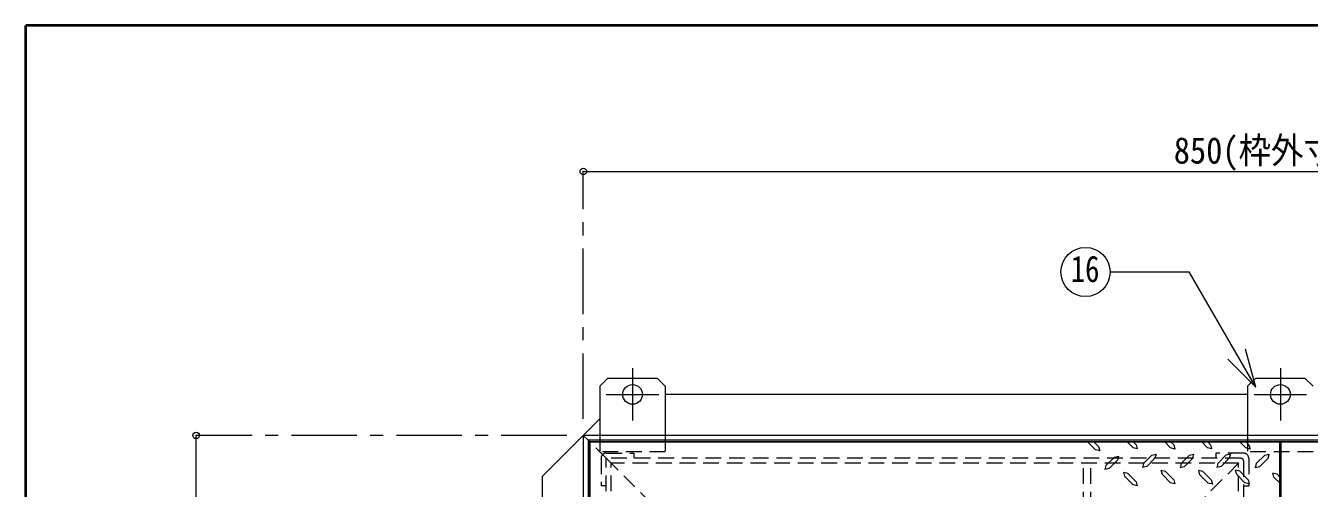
# Model space of a CAD drawing. Units: millimetres at full size, sheet at 1:8; details may follow other scales. Extents: x -1701 to 1539, y -1061 to 1187.
# Drawn here: x -1701 to -918, y 905 to 1187 of the extents above; entities that cross this region are included whole.
import ezdxf
from ezdxf.enums import TextEntityAlignment as Align

# ---------------------------------------------------------------- set-up
doc = ezdxf.new("R2010")
doc.units = ezdxf.units.MM
doc.header["$LTSCALE"] = 8
doc.header["$PDMODE"] = 32
doc.header["$PDSIZE"] = 4
doc.linetypes.add('CHAIN1', pattern=[8, 5, -1, 1, -1])
doc.linetypes.add('DASHED1', pattern=[1.8, 1.2, -0.6])
doc.layers.add('0-0_ﾚｲﾔ1', color=4, linetype='Continuous', lineweight=9)
doc.styles.add('ＭＳ ゴシック', font='')
doc.styles.get('ＭＳ ゴシック').set_extended_font_data('MS Gothic')

msp = doc.modelspace()

# ---------------------------------------------------------------- linework, layer by layer
at = {"layer": '0-0_ﾚｲﾔ1', "color": 1, "lineweight": 40}
for p, q in [((-1700.972, -1060.763), (-1700.972, 1187.237)), ((1539.028, 1187.237), (-1700.972, 1187.237)), ((-935.972, 687.237), (-935.972, 933.237))]:
    msp.add_line(p, q, dxfattribs=at)
at = {"layer": '0-0_ﾚｲﾔ1'}
for p, q in [((-1360.972, 1098.237), (-510.972, 1098.237)), ((-1345.972, 972.237), (-1350.972, 967.237)), ((-1345.972, 972.237), (-1315.972, 972.237)), ((-1310.972, 967.237), (-1315.972, 972.237)), ((-950.972, 972.237), (-955.972, 967.237)), ((-950.972, 972.237), (-920.972, 972.237)), ((-915.972, 967.237), (-920.972, 972.237)), ((-1350.972, 967.237), (-1350.972, 937.237)), ((-1310.972, 967.237), (-1310.972, 937.237)), ((-955.972, 967.237), (-955.972, 937.237)), ((-955.972, 962.237), (-1310.972, 962.237)), ((-1385.972, 912.237), (-1350.972, 947.237)), ((-1596.972, 687.237), (-1596.972, 937.237)), ((-1357.972, 934.237), (-1356.972, 933.237)), ((-1053.53, 933.237), (-1048.673, 928.496)), ((-1029.388, 933.237), (-1025.772, 929.621)), ((-1025.691, 933.237), (-1023.923, 931.469)), ((-1023.923, 931.469), (-1023.2, 928.978)), ((-1006.486, 933.237), (-1002.87, 929.621)), ((-1002.709, 933.237), (-1000.941, 931.469)), ((-1000.941, 931.469), (-1000.298, 928.897)), ((-983.85, 933.237), (-980.45, 929.701)), ((-980.209, 933.237), (-978.522, 931.549)), ((-978.522, 931.549), (-977.879, 929.058)), ((-960.602, 933.237), (-956.986, 929.621)), ((-956.906, 933.237), (-955.138, 931.469)), ((-955.138, 931.469), (-954.414, 928.897)), ((-1023.2, 928.978), (-1025.772, 929.621)), ((-1000.298, 928.897), (-1002.87, 929.621)), ((-977.879, 929.058), (-980.45, 929.701)), ((-954.414, 928.897), (-956.986, 929.621)), ((-1042.325, 918.853), (-1042.968, 916.362)), ((-1040.397, 917.005), (-1042.968, 916.362)), ((-1040.397, 917.005), (-1035.334, 922.067)), ((-1019.423, 920.058), (-1020.066, 917.567)), ((-1017.495, 918.21), (-1020.066, 917.567)), ((-1017.495, 918.21), (-1012.432, 923.272)), ((-1007.932, 913.308), (-1008.575, 915.88)), ((-1006.084, 915.237), (-1008.575, 915.88)), ((-996.522, 919.978), (-997.164, 917.487)), ((-994.593, 918.13), (-997.164, 917.487)), ((-994.593, 918.13), (-989.531, 923.192)), ((-985.031, 913.228), (-985.673, 915.799)), ((-983.182, 915.156), (-985.673, 915.799)), ((-974.102, 920.138), (-974.745, 917.647)), ((-972.173, 918.29), (-974.745, 917.647)), ((-972.173, 918.29), (-967.111, 923.353)), ((-962.611, 913.388), (-963.254, 915.96)), ((-960.763, 915.317), (-963.254, 915.96)), ((-950.638, 919.978), (-951.281, 917.487)), ((-948.709, 918.13), (-951.281, 917.487)), ((-948.709, 918.13), (-943.647, 923.192)), ((-1385.972, 912.237), (-1385.972, 687.237)), ((-1030.834, 912.103), (-1031.477, 914.674)), ((-1028.986, 914.031), (-1031.477, 914.674)), ((-1030.834, 912.103), (-1025.772, 907.04)), ((-1028.986, 914.031), (-1023.923, 908.888)), ((-1023.923, 908.888), (-1023.2, 906.397)), ((-1007.932, 913.308), (-1002.87, 908.246)), ((-1006.084, 915.237), (-1001.022, 910.094)), ((-1000.298, 907.603), (-1002.87, 908.246)), ((-1001.022, 910.094), (-1000.298, 907.603)), ((-985.031, 913.228), (-979.968, 908.165)), ((-983.182, 915.156), (-978.12, 910.013)), ((-977.397, 907.522), (-979.968, 908.165)), ((-978.12, 910.013), (-977.397, 907.522)), ((-962.611, 913.388), (-957.548, 908.326)), ((-960.763, 915.317), (-955.7, 910.174)), ((-954.977, 907.683), (-957.548, 908.326)), ((-955.7, 910.174), (-954.977, 907.683)), ((-938.022, 913.63), (-940.593, 914.272)), ((-939.87, 911.701), (-940.593, 914.272)), ((-939.87, 911.701), (-935.972, 907.804)), ((-938.022, 913.63), (-935.972, 911.288)), ((-1023.2, 906.397), (-1025.772, 907.04))]:
    msp.add_line(p, q, dxfattribs=at)
at = {"layer": '0-0_ﾚｲﾔ1', "linetype": 'CHAIN1'}
for p, q in [((-1360.972, 947.237), (-1360.972, 1098.237)), ((-1330.972, 978.237), (-1330.972, 946.237)), ((-935.972, 978.237), (-935.972, 946.237)), ((-1346.972, 962.237), (-1314.972, 962.237)), ((-951.972, 962.237), (-919.972, 962.237)), ((-1370.972, 937.237), (-1596.972, 937.237))]:
    msp.add_line(p, q, dxfattribs=at)
at = {"layer": '0-0_ﾚｲﾔ1', "color": 7, "lineweight": 18}
for p, q in [((-1039.808, 1036.928), (-991.555, 1036.928)), ((-950.988, 966.665), (-991.555, 1036.928)), ((-950.988, 966.665), (-957.2, 989.847)), ((-950.988, 966.665), (-967.959, 983.635)), ((-1357.972, 934.237), (-1360.972, 937.237)), ((-510.972, 937.237), (-1360.972, 937.237)), ((-1360.972, 937.237), (-1360.972, 687.237)), ((-513.972, 934.237), (-1357.972, 934.237)), ((-1357.972, 934.237), (-1357.972, 687.237))]:
    msp.add_line(p, q, dxfattribs=at)
at = {"layer": '0-0_ﾚｲﾔ1', "linetype": 'DASHED1'}
for p, q in [((-1346.504, 922.768), (-1356.972, 933.237)), ((-1350.972, 937.237), (-1350.972, 927.237)), ((-1310.972, 937.237), (-1310.972, 927.237)), ((-955.972, 937.237), (-955.972, 927.237)), ((-1310.972, 927.237), (-1350.972, 927.237)), ((-975.272, 926.437), (-975.272, 923.237)), ((-958.472, 926.437), (-975.272, 926.437)), ((-915.972, 927.237), (-955.972, 927.237)), ((-1350.172, 923.237), (-1350.172, 906.437)), ((-961.472, 920.237), (-1343.972, 920.237)), ((-1343.972, 687.237), (-1343.972, 920.237)), ((-1055.972, 893.237), (-1055.972, 920.237)), ((-1051.472, 893.237), (-1051.472, 920.237)), ((-961.472, 687.237), (-961.472, 920.237)), ((-955.272, 923.237), (-955.272, 906.437)), ((-1346.972, 906.437), (-1350.172, 906.437)), ((-958.472, 906.437), (-955.272, 906.437))]:
    msp.add_line(p, q, dxfattribs=at)
at = {"layer": '0-0_ﾚｲﾔ1', "color": 5, "lineweight": 25}
for p in [(-514.972, 933.237), (-1356.972, 687.237)]:
    msp.add_line(p, (-1356.972, 933.237), dxfattribs=at)
at = {"layer": '0-0_ﾚｲﾔ1', "color": 7, "linetype": 'DASHED1', "lineweight": 18}
for p, q in [((-960.072, 923.237), (-1346.972, 923.237)), ((-1346.972, 687.237), (-1346.972, 923.237)), ((-1346.504, 922.768), (-1316.972, 893.237)), ((-988.472, 893.237), (-958.941, 922.768)), ((-958.472, 921.637), (-958.472, 687.237))]:
    msp.add_line(p, q, dxfattribs=at)
at = {"layer": '0-0_ﾚｲﾔ1'}
for points in [[(-1049.718, 933.237), (-1046.825, 930.344), (-1046.102, 927.772), (-1048.673, 928.496)], [(-1042.325, 918.853), (-1037.182, 923.996), (-1034.691, 924.638), (-1035.334, 922.067)], [(-1019.423, 920.058), (-1014.281, 925.201), (-1011.789, 925.844), (-1012.432, 923.272)], [(-996.522, 919.978), (-991.379, 925.121), (-988.888, 925.763), (-989.531, 923.192)], [(-974.102, 920.138), (-968.959, 925.281), (-966.468, 925.924), (-967.111, 923.353)], [(-950.638, 919.978), (-945.495, 925.121), (-943.004, 925.763), (-943.647, 923.192)]]:
    msp.add_lwpolyline(points, dxfattribs=at)
at = {"layer": '0-0_ﾚｲﾔ1', "linetype": 'DASHED1'}
msp.add_lwpolyline([(-1346.972, 926.437), (-1330.172, 926.437), (-1330.172, 923.237)], dxfattribs=at)
at = {"layer": '0-0_ﾚｲﾔ1', "color": 7, "lineweight": 18}
msp.add_circle((-1054.808, 1036.928), 15, dxfattribs=at)
at = {"layer": '0-0_ﾚｲﾔ1'}
for centre in [(-1330.972, 962.237), (-935.972, 962.237)]:
    msp.add_circle(centre, 6, dxfattribs=at)
at = {"layer": '0-0_ﾚｲﾔ1', "linetype": 'DASHED1'}
for centre, start, end in [((-1346.972, 923.237), 90, 180), ((-958.472, 923.237), 0, 90)]:
    msp.add_arc(centre, 3.2, start, end, dxfattribs=at)
at = {"layer": '0-0_ﾚｲﾔ1', "color": 7, "linetype": 'DASHED1', "lineweight": 18}
msp.add_arc((-960.072, 921.637), 1.6, 0, 90, dxfattribs=at)
at = {"layer": '0-0_ﾚｲﾔ1', "color": 1}
for p in [(-1360.972, 1098.237), (-1596.972, 937.237)]:
    msp.add_point(p, dxfattribs=at)

# ---------------------------------------------------------------- texts
at = {"layer": '0-0_ﾚｲﾔ1', "color": 7, "style": 'ＭＳ ゴシック'}
for s, width, p in [('850(枠外寸法)', 0.9, (-1000.972, 1098.237)), ('16', 0.8, (-1063.808, 1025.928))]:
    msp.add_text(s, height=16.13, dxfattribs=dict(at, width=width)).set_placement(p, align=Align.BOTTOM_LEFT)

doc.saveas('drawing.dxf')
